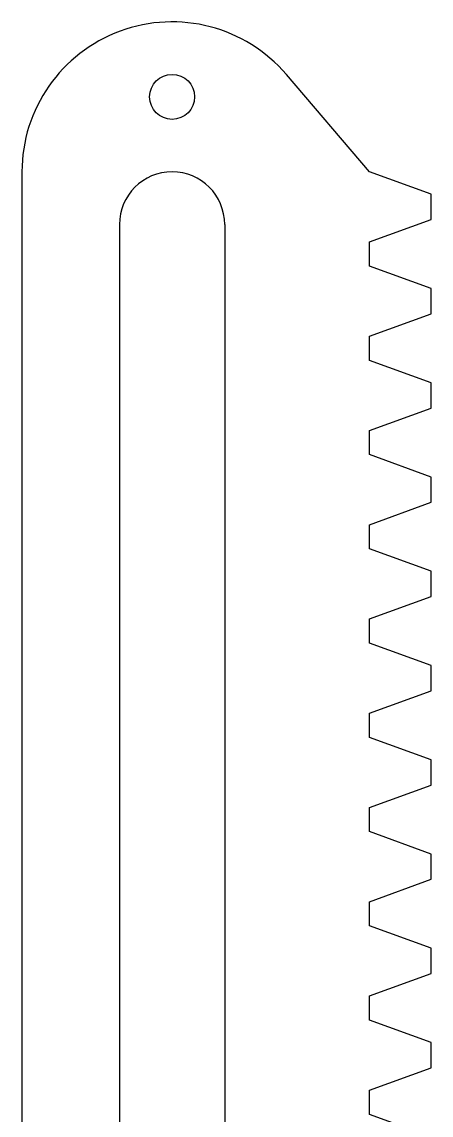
# Model space of a CAD drawing. Header units: millimetres. Extents: x 10 to 192, y -91 to 170.
# Drawn here: x 149.18 to 162.8, y 52.01 to 88.45 of the extents above; entities that cross this region are included whole.
import ezdxf

# ---------------------------------------------------------------- set-up
doc = ezdxf.new("R2010")
doc.units = ezdxf.units.MM
doc.layers.add('Sketch plane 01', color=7, linetype='Continuous')

msp = doc.modelspace()

# ---------------------------------------------------------------- linework, layer by layer
at = {"layer": 'Sketch plane 01'}
for p, q in [((160.75, 83.451), (157.984, 86.695)), ((149.179, 83.451), (149.179, 49.296)), ((162.8, 82.705), (160.75, 83.451)), ((162.8, 81.862), (162.8, 82.705)), ((152.429, 81.701), (152.429, 77.3)), ((155.929, 81.701), (155.929, 76)), ((160.75, 81.116), (162.8, 81.862)), ((160.75, 80.309), (160.75, 81.116)), ((162.8, 79.563), (160.75, 80.309)), ((162.8, 78.72), (162.8, 79.563)), ((160.75, 77.974), (162.8, 78.72)), ((160.75, 77.168), (160.75, 77.974)), ((152.429, 77.3), (152.429, 49.296)), ((162.8, 76.421), (160.75, 77.168)), ((162.8, 75.579), (162.8, 76.421)), ((155.929, 76), (155.929, 49.296)), ((160.75, 74.832), (162.8, 75.579)), ((160.75, 74.026), (160.75, 74.832)), ((162.8, 73.28), (160.75, 74.026)), ((162.8, 72.437), (162.8, 73.28)), ((160.75, 71.691), (162.8, 72.437)), ((160.75, 70.884), (160.75, 71.691)), ((162.8, 70.138), (160.75, 70.884)), ((162.8, 69.295), (162.8, 70.138)), ((160.75, 68.549), (162.8, 69.295)), ((160.75, 67.743), (160.75, 68.549)), ((162.8, 66.997), (160.75, 67.743)), ((162.8, 66.154), (162.8, 66.997)), ((160.75, 65.408), (162.8, 66.154)), ((160.75, 64.601), (160.75, 65.408)), ((162.8, 63.855), (160.75, 64.601)), ((162.8, 63.012), (162.8, 63.855)), ((160.75, 62.266), (162.8, 63.012)), ((160.75, 61.46), (160.75, 62.266)), ((162.8, 60.713), (160.75, 61.46)), ((162.8, 59.871), (162.8, 60.713)), ((160.75, 59.124), (162.8, 59.871)), ((160.75, 58.318), (160.75, 59.124)), ((162.8, 57.572), (160.75, 58.318)), ((162.8, 56.729), (162.8, 57.572)), ((160.75, 55.983), (162.8, 56.729)), ((160.75, 55.176), (160.75, 55.983)), ((162.8, 54.43), (160.75, 55.176)), ((162.8, 53.587), (162.8, 54.43)), ((160.75, 52.841), (162.8, 53.587)), ((160.75, 52.035), (160.75, 52.841)), ((162.8, 51.289), (160.75, 52.035))]:
    msp.add_line(p, q, dxfattribs=at)
msp.add_circle((154.179, 85.951), 0.75, dxfattribs=at)
for centre, radius, start in [((154.179, 83.451), 5, 40.4526), ((154.179, 81.701), 1.75, 0)]:
    msp.add_arc(centre, radius, start, 180, dxfattribs=at)

doc.saveas('drawing.dxf')
